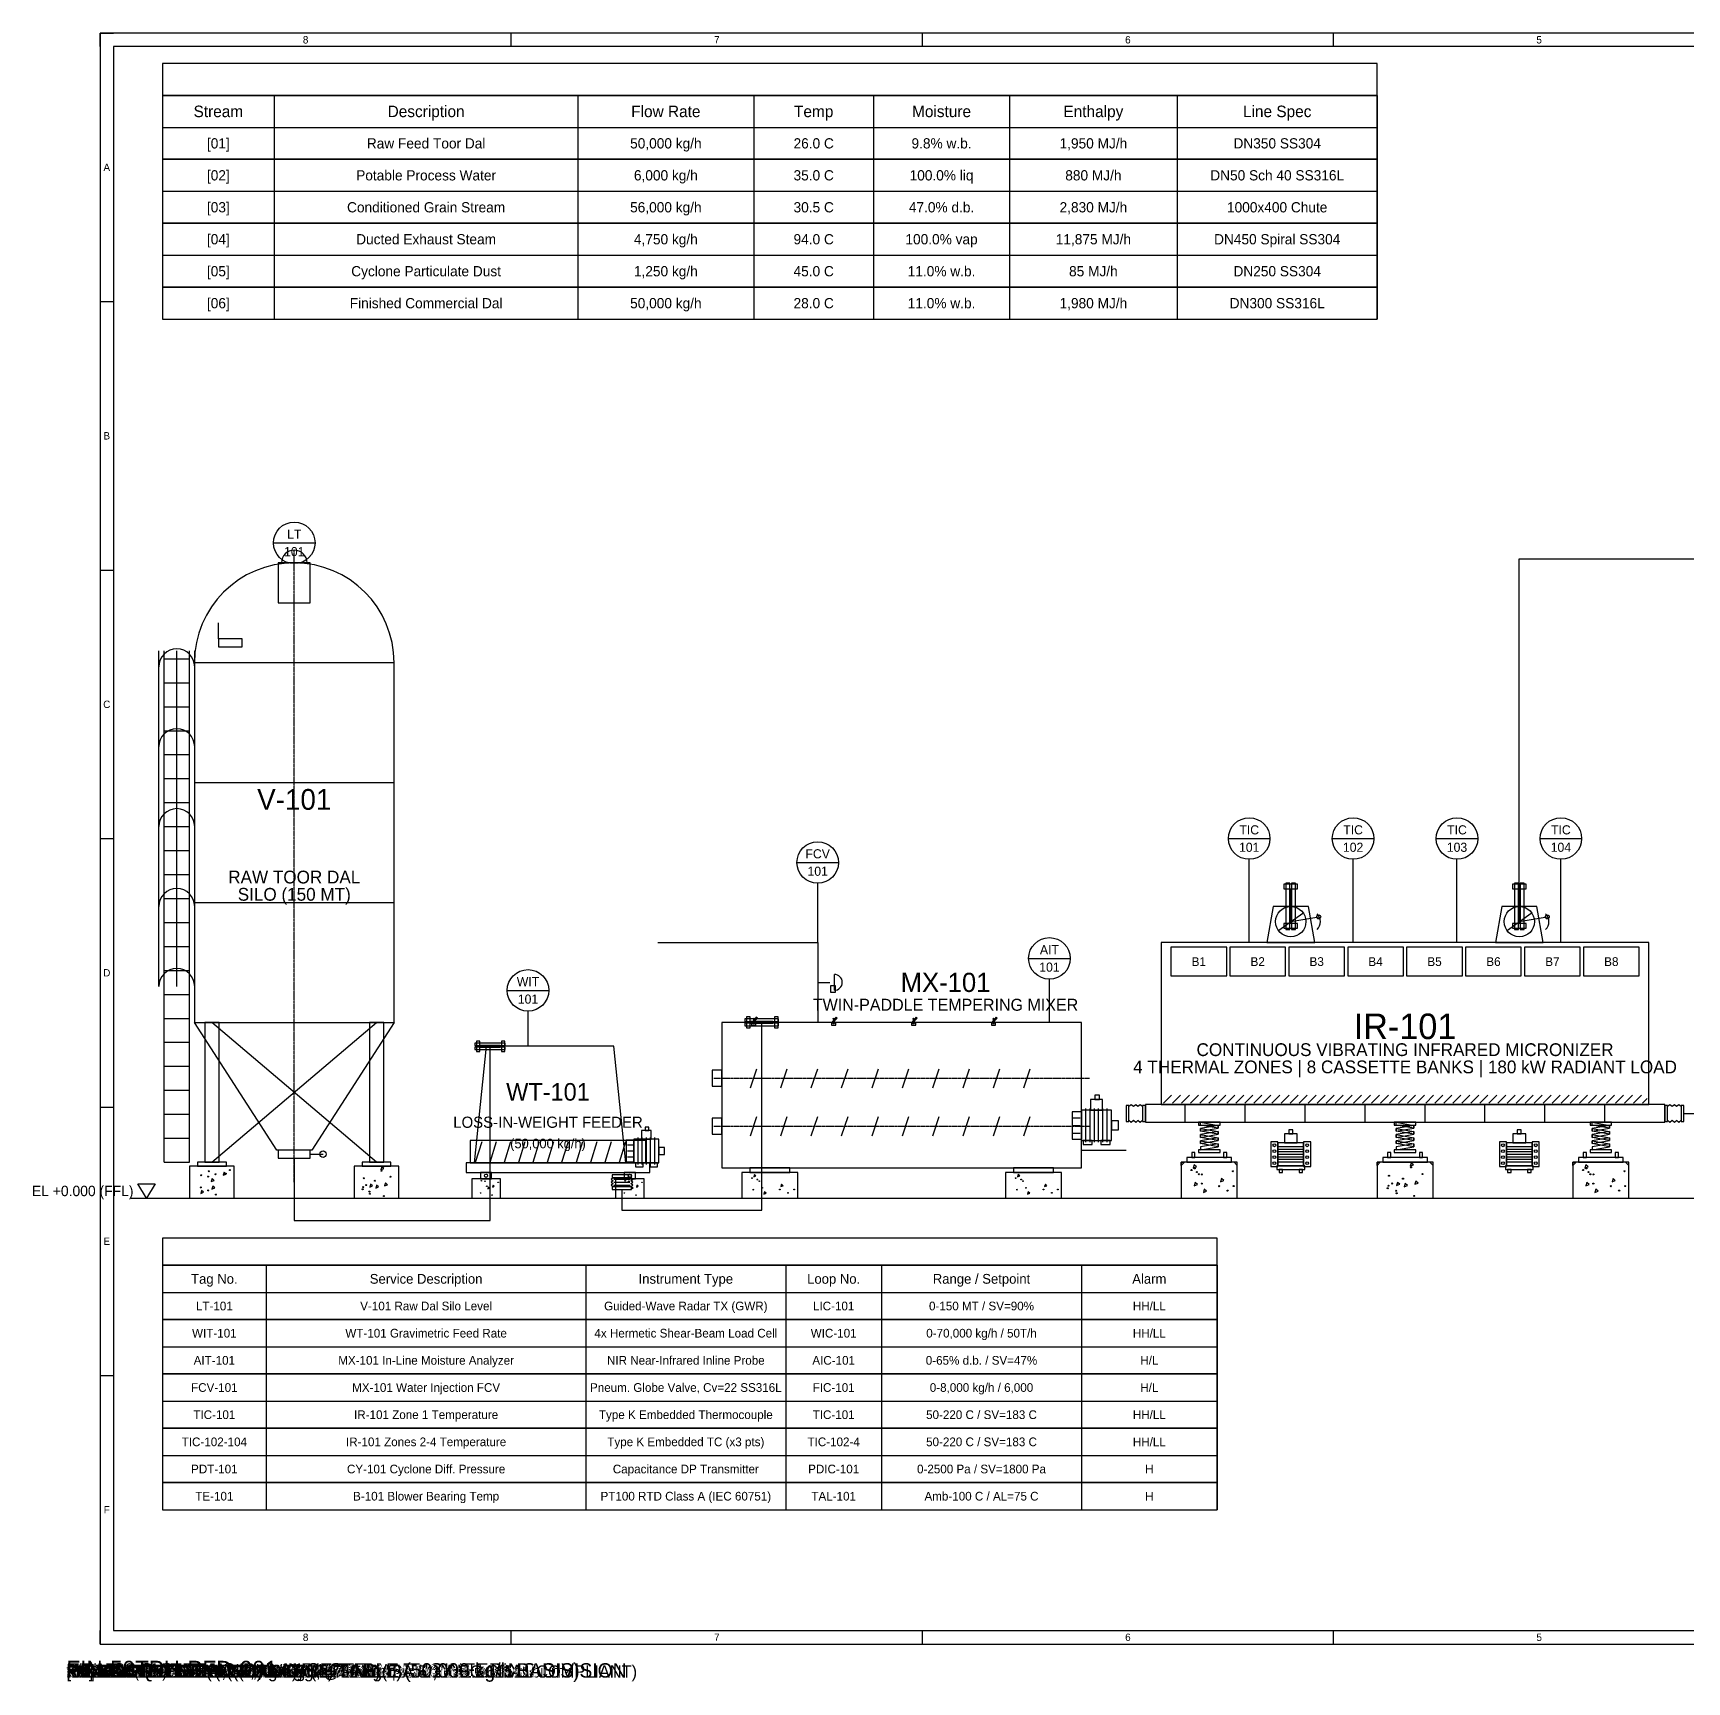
# Model space of a CAD drawing. Header units: metres. Extents: x -418 to 41580, y -54 to 20580.
# Drawn here: x -418 to 20277, y -54 to 20580 of the extents above; entities that cross this region are included whole.
import ezdxf
from ezdxf.enums import TextEntityAlignment as Align

# ---------------------------------------------------------------- set-up
doc = ezdxf.new("R2010")
doc.units = ezdxf.units.M
doc.linetypes.add('CENTER', pattern=[5.08, 3.175, -0.635, 0.635, -0.635])
doc.linetypes.add('DASHED', pattern=[1.524, 1.27, -0.254])
for name, color, linetype in [('BORDER', 7, 'Continuous'), ('DIMENSIONS', 6, 'Continuous'), ('EQUIPMENT', 4, 'Continuous'), ('EQUIPMENT_CENTERLINE', 1, 'Continuous'), ('EQUIPMENT_INTERNALS', 8, 'Continuous'), ('HATCH', 9, 'Continuous'), ('INSTRUMENTATION', 1, 'Continuous'), ('PIPING_PRIMARY', 5, 'Continuous'), ('PIPING_SECONDARY', 4, 'Continuous'), ('STRUCTURE', 8, 'Continuous'), ('TABLES', 7, 'Continuous'), ('TAGS', 2, 'Continuous'), ('TITLEBLOCK', 7, 'Continuous'), ('UTILITY', 3, 'Continuous'), ('VALVES', 7, 'Continuous')]:
    doc.layers.add(name, color=color, linetype=linetype)

msp = doc.modelspace()

# ---------------------------------------------------------------- linework, layer by layer
at = {"layer": 'BORDER', "color": 7}
for p, q in [((420, 20412), (420, 20580)), ((420, 20580), (588, 20580)), ((5565, 20412), (5565, 20580)), ((10710, 20412), (10710, 20580)), ((15855, 20412), (15855, 20580)), ((420, 17220), (588, 17220)), ((420, 13860), (588, 13860)), ((420, 10500), (588, 10500)), ((420, 7140), (588, 7140)), ((420, 3780), (588, 3780)), ((420, 420), (420, 588)), ((420, 420), (588, 420)), ((5565, 420), (5565, 588)), ((10710, 420), (10710, 588)), ((15855, 420), (15855, 588))]:
    msp.add_line(p, q, dxfattribs=at)
for points in [[(420, 420), (41580, 420), (41580, 20580), (420, 20580)], [(588, 588), (41412, 588), (41412, 20412), (588, 20412)]]:
    msp.add_lwpolyline(points, close=True, dxfattribs=at)
at = {"layer": 'DIMENSIONS', "color": 1}
msp.add_lwpolyline([(1000, 6000), (892, 6180), (1108, 6180)], close=True, dxfattribs=at)
at = {"layer": 'EQUIPMENT', "color": 4}
for p, q in [((14000, 6950), (14000, 7170)), ((14750, 6950), (14750, 7170)), ((15500, 6950), (15500, 7170)), ((16250, 6950), (16250, 7170)), ((17000, 6950), (17000, 7170)), ((17750, 6950), (17750, 7170)), ((18500, 6950), (18500, 7170)), ((19250, 6950), (19250, 7170))]:
    msp.add_line(p, q, dxfattribs=at)
for points in [[(2650, 13450), (3050, 13450), (3050, 13950), (2650, 13950)], [(1600, 8200), (4100, 8200), (4100, 12700), (1600, 12700)], [(15020, 9200), (15620, 9200), (15540, 9650), (15100, 9650)], [(17880, 9200), (18480, 9200), (18400, 9650), (17960, 9650)], [(13700, 7170), (19800, 7170), (19800, 9200), (13700, 9200)], [(1600, 8200), (4100, 8200), (3070, 6600), (2630, 6600)], [(8200, 6380), (12700, 6380), (12700, 8200), (8200, 8200)], [(8586, 8191), (8645, 8254), (8632, 8263), (8578, 8200)], [(9586, 8191), (9645, 8254), (9632, 8263), (9578, 8200)], [(10586, 8191), (10645, 8254), (10632, 8263), (10578, 8200)], [(11586, 8191), (11645, 8254), (11632, 8263), (11578, 8200)], [(5100, 6440), (7000, 6440), (6850, 7900), (5250, 7900)], [(12584, 6739), (12700, 6739), (12700, 7081), (12584, 7081)], [(12700, 6720), (13077, 6720), (13077, 7100), (12700, 7100)], [(13295, 7150), (13323, 7172), (13352, 7150), (13380, 7172), (13408, 7150), (13437, 7172), (13465, 7150), (13465, 6970), (13437, 6948), (13408, 6970), (13380, 6948), (13352, 6970), (13323, 6948), (13295, 6970)], [(13500, 6950), (20000, 6950), (20000, 7170), (13500, 7170)], [(20035, 7150), (20063, 7172), (20092, 7150), (20120, 7172), (20148, 7150), (20177, 7172), (20205, 7150), (20205, 6970), (20177, 6948), (20148, 6970), (20120, 6948), (20092, 6970), (20063, 6948), (20035, 6970)], [(5050, 6440), (7250, 6440), (7250, 6720), (5050, 6720)], [(7004, 6455), (7100, 6455), (7100, 6725), (7004, 6725)], [(7100, 6440), (7412, 6440), (7412, 6740), (7100, 6740)], [(15070, 6396), (15160, 6396), (15160, 6704), (15070, 6704)], [(15160, 6406), (15480, 6406), (15480, 6694), (15160, 6694)], [(15480, 6396), (15570, 6396), (15570, 6704), (15480, 6704)], [(17930, 6396), (18020, 6396), (18020, 6704), (17930, 6704)], [(18020, 6406), (18340, 6406), (18340, 6694), (18020, 6694)], [(18340, 6396), (18430, 6396), (18430, 6704), (18340, 6704)], [(6840, 6255), (6814, 6237), (6840, 6218), (6814, 6200), (6840, 6182), (6814, 6163), (6840, 6145), (7060, 6145), (7086, 6163), (7060, 6182), (7086, 6200), (7060, 6218), (7086, 6237), (7060, 6255)]]:
    msp.add_lwpolyline(points, close=True, dxfattribs=at)
at = {"layer": 'EQUIPMENT', "color": 7}
for points in [[(1900, 12900), (2200, 12900), (2200, 13000), (1900, 13000)], [(12870, 7233), (12926, 7233), (12926, 7290), (12870, 7290)], [(12813, 7100), (12964, 7100), (12964, 7233), (12813, 7233)], [(7194, 6740), (7318, 6740), (7318, 6845), (7194, 6845)], [(7240, 6845), (7287, 6845), (7287, 6890), (7240, 6890)], [(13077, 6853), (13164, 6853), (13164, 6967), (13077, 6967)], [(15295, 6806), (15345, 6806), (15345, 6854), (15295, 6854)], [(18155, 6806), (18205, 6806), (18205, 6854), (18155, 6854)], [(7412, 6545), (7484, 6545), (7484, 6635), (7412, 6635)], [(15240, 6694), (15400, 6694), (15400, 6806), (15240, 6806)], [(18100, 6694), (18260, 6694), (18260, 6806), (18100, 6806)]]:
    msp.add_lwpolyline(points, close=True, dxfattribs=at)
at = {"layer": 'EQUIPMENT', "color": 4}
for centre in [(15320, 9460), (18180, 9460)]:
    msp.add_circle(centre, 190, dxfattribs=at)
for centre, radius in [((2850, 13950), 160), ((2850, 12700), 1250)]:
    msp.add_arc(centre, radius, 0, 180, dxfattribs=at)
at = {"layer": 'EQUIPMENT_CENTERLINE', "color": 1, "linetype": 'CENTER'}
for p, q in [((2850, 6200), (2850, 14100)), ((8100, 7500), (12800, 7500)), ((8100, 6900), (12800, 6900))]:
    msp.add_line(p, q, dxfattribs=at)
at = {"layer": 'EQUIPMENT_INTERNALS', "color": 8, "linetype": 'DASHED'}
for p, q in [((1600, 11200), (4100, 11200)), ((1600, 9700), (4100, 9700))]:
    msp.add_line(p, q, dxfattribs=at)
at = {"layer": 'EQUIPMENT_INTERNALS', "color": 4}
for p, q in [((8560, 7380), (8640, 7620)), ((8940, 7380), (9020, 7620)), ((9320, 7380), (9400, 7620)), ((9700, 7380), (9780, 7620)), ((10080, 7380), (10160, 7620)), ((10460, 7380), (10540, 7620)), ((10840, 7380), (10920, 7620)), ((11220, 7380), (11300, 7620)), ((11600, 7380), (11680, 7620)), ((11980, 7380), (12060, 7620)), ((8560, 6780), (8640, 7020)), ((8940, 6780), (9020, 7020)), ((9320, 6780), (9400, 7020)), ((9700, 6780), (9780, 7020)), ((10080, 6780), (10160, 7020)), ((10460, 6780), (10540, 7020)), ((10840, 6780), (10920, 7020)), ((11220, 6780), (11300, 7020)), ((11600, 6780), (11680, 7020)), ((11980, 6780), (12060, 7020))]:
    msp.add_line(p, q, dxfattribs=at)
at = {"layer": 'EQUIPMENT_INTERNALS', "color": 8}
for p, q in [((12754, 6700), (12754, 7120)), ((12808, 6700), (12808, 7120)), ((12862, 6700), (12862, 7120)), ((12915, 6700), (12915, 7120)), ((12969, 6700), (12969, 7120)), ((13023, 6700), (13023, 7120)), ((5120, 6450), (5200, 6710)), ((5300, 6450), (5380, 6710)), ((5480, 6450), (5560, 6710)), ((5660, 6450), (5740, 6710)), ((5840, 6450), (5920, 6710)), ((6020, 6450), (6100, 6710)), ((6200, 6450), (6280, 6710)), ((6380, 6450), (6460, 6710)), ((6560, 6450), (6640, 6710)), ((6740, 6450), (6820, 6710)), ((6920, 6450), (7000, 6710)), ((7152, 6420), (7152, 6760)), ((7204, 6420), (7204, 6760)), ((7256, 6420), (7256, 6760)), ((7308, 6420), (7308, 6760)), ((7360, 6420), (7360, 6760)), ((15170, 6646), (15470, 6646)), ((18030, 6646), (18330, 6646)), ((15170, 6614), (15470, 6614)), ((15170, 6582), (15470, 6582)), ((15170, 6550), (15470, 6550)), ((15170, 6518), (15470, 6518)), ((15170, 6486), (15470, 6486)), ((15170, 6454), (15470, 6454)), ((18030, 6614), (18330, 6614)), ((18030, 6582), (18330, 6582)), ((18030, 6550), (18330, 6550)), ((18030, 6518), (18330, 6518)), ((18030, 6486), (18330, 6486)), ((18030, 6454), (18330, 6454)), ((6851, 6237), (7049, 6237)), ((6851, 6200), (7049, 6200)), ((6851, 6163), (7049, 6163))]:
    msp.add_line(p, q, dxfattribs=at)
at = {"layer": 'EQUIPMENT_INTERNALS', "color": 7}
for p, q in [((12599, 7005), (12685, 7005)), ((12599, 6910), (12685, 6910)), ((7019, 6665), (7085, 6665)), ((12599, 6815), (12685, 6815)), ((7019, 6590), (7085, 6590)), ((7019, 6515), (7085, 6515))]:
    msp.add_line(p, q, dxfattribs=at)
at = {"layer": 'EQUIPMENT_INTERNALS', "color": 1}
for points in [[(13820, 8780), (14518, 8780), (14518, 9140), (13820, 9140)], [(14558, 8780), (15255, 8780), (15255, 9140), (14558, 9140)], [(15295, 8780), (15992, 8780), (15992, 9140), (15295, 9140)], [(16032, 8780), (16730, 8780), (16730, 9140), (16032, 9140)], [(16770, 8780), (17468, 8780), (17468, 9140), (16770, 9140)], [(17508, 8780), (18205, 8780), (18205, 9140), (17508, 9140)], [(18245, 8780), (18942, 8780), (18942, 9140), (18245, 9140)], [(18982, 8780), (19680, 8780), (19680, 9140), (18982, 9140)]]:
    msp.add_lwpolyline(points, close=True, dxfattribs=at)
at = {"layer": 'HATCH', "color": 9}
for p, q in [((13727, 7190), (13827, 7290)), ((13840, 7190), (13940, 7290)), ((13953, 7190), (14053, 7290)), ((14067, 7190), (14167, 7290)), ((14180, 7190), (14280, 7290)), ((14293, 7190), (14393, 7290)), ((14406, 7190), (14506, 7290)), ((14519, 7190), (14619, 7290)), ((14632, 7190), (14732, 7290)), ((14745, 7190), (14845, 7290)), ((14859, 7190), (14959, 7290)), ((14972, 7190), (15072, 7290)), ((15085, 7190), (15185, 7290)), ((15198, 7190), (15298, 7290)), ((15311, 7190), (15411, 7290)), ((15424, 7190), (15524, 7290)), ((15537, 7190), (15637, 7290)), ((15651, 7190), (15751, 7290)), ((15764, 7190), (15864, 7290)), ((15877, 7190), (15977, 7290)), ((15990, 7190), (16090, 7290)), ((16103, 7190), (16203, 7290)), ((16216, 7190), (16316, 7290)), ((16329, 7190), (16429, 7290)), ((16442, 7190), (16542, 7290)), ((16556, 7190), (16656, 7290)), ((16669, 7190), (16769, 7290)), ((16782, 7190), (16882, 7290)), ((16895, 7190), (16995, 7290)), ((17008, 7190), (17108, 7290)), ((17121, 7190), (17221, 7290)), ((17234, 7190), (17334, 7290)), ((17348, 7190), (17448, 7290)), ((17461, 7190), (17561, 7290)), ((17574, 7190), (17674, 7290)), ((17687, 7190), (17787, 7290)), ((17800, 7190), (17900, 7290)), ((17913, 7190), (18013, 7290)), ((18026, 7190), (18126, 7290)), ((18140, 7190), (18240, 7290)), ((18253, 7190), (18353, 7290)), ((18366, 7190), (18466, 7290)), ((18479, 7190), (18579, 7290)), ((18592, 7190), (18692, 7290)), ((18705, 7190), (18805, 7290)), ((18818, 7190), (18918, 7290)), ((18931, 7190), (19031, 7290)), ((19045, 7190), (19145, 7290)), ((19158, 7190), (19258, 7290)), ((19271, 7190), (19371, 7290)), ((19384, 7190), (19484, 7290)), ((19497, 7190), (19597, 7290)), ((19610, 7190), (19710, 7290)), ((19723, 7190), (19780, 7247))]:
    msp.add_line(p, q, dxfattribs=at)
at = {"layer": 'HATCH', "color": 8}
for points in [[(14099, 6376), (14140, 6392), (14111, 6416), (14099, 6376)], [(16816, 6399), (16856, 6415), (16828, 6439), (16816, 6399)], [(18999, 6376), (19040, 6392), (19011, 6416), (18999, 6376)], [(1811, 6208), (1847, 6222), (1822, 6244), (1811, 6208)], [(1962, 6287), (1998, 6302), (1973, 6323), (1962, 6287)], [(3933, 6354), (3969, 6369), (3944, 6390), (3933, 6354)], [(8599, 6267), (8628, 6279), (8608, 6296), (8599, 6267)], [(11899, 6267), (11928, 6279), (11908, 6296), (11899, 6267)], [(14440, 6203), (14481, 6219), (14453, 6244), (14440, 6203)], [(16874, 6173), (16914, 6189), (16886, 6213), (16874, 6173)], [(19340, 6203), (19381, 6219), (19353, 6244), (19340, 6203)], [(1679, 6060), (1715, 6074), (1690, 6096), (1679, 6060)], [(1818, 6114), (1854, 6128), (1829, 6150), (1818, 6114)], [(3795, 6139), (3831, 6154), (3806, 6175), (3795, 6139)], [(3870, 6126), (3906, 6141), (3881, 6162), (3870, 6126)], [(3979, 6154), (4015, 6168), (3990, 6190), (3979, 6154)], [(5271, 6115), (5293, 6123), (5278, 6136), (5271, 6115)], [(5331, 6139), (5353, 6148), (5337, 6161), (5331, 6139)], [(7071, 6115), (7093, 6123), (7078, 6136), (7071, 6115)], [(7131, 6139), (7153, 6148), (7137, 6161), (7131, 6139)], [(8726, 6050), (8754, 6061), (8734, 6079), (8726, 6050)], [(8940, 6144), (8969, 6156), (8949, 6173), (8940, 6144)], [(12026, 6050), (12054, 6061), (12034, 6079), (12026, 6050)], [(12240, 6144), (12269, 6156), (12249, 6173), (12240, 6144)], [(14113, 6156), (14153, 6172), (14125, 6196), (14113, 6156)], [(14226, 6070), (14266, 6086), (14238, 6111), (14226, 6070)], [(16644, 6157), (16685, 6173), (16656, 6197), (16644, 6157)], [(16738, 6142), (16779, 6158), (16750, 6182), (16738, 6142)], [(19013, 6156), (19053, 6172), (19025, 6196), (19013, 6156)], [(19126, 6070), (19166, 6086), (19138, 6111), (19126, 6070)]]:
    msp.add_lwpolyline(points, close=True, dxfattribs=at)
for centre, radius in [((1687, 6286), 6), ((1771, 6270), 6), ((1779, 6336), 6), ((1865, 6298), 6), ((1977, 6297), 6), ((1993, 6308), 6), ((2045, 6351), 6), ((3719, 6249), 6), ((3859, 6217), 6), ((3940, 6342), 6), ((4054, 6267), 6), ((5191, 6218), 3.6), ((5237, 6211), 3.6), ((6991, 6218), 3.6), ((7037, 6211), 3.6), ((8578, 6250), 4.8), ((8645, 6232), 4.8), ((8669, 6213), 4.8), ((11878, 6250), 4.8), ((11945, 6232), 4.8), ((11969, 6213), 4.8), ((14078, 6352), 6.75), ((14118, 6372), 6.75), ((14145, 6326), 6.75), ((14169, 6299), 6.75), ((14207, 6297), 6.75), ((14596, 6337), 6.75), ((16549, 6280), 6.75), ((16724, 6244), 6.75), ((16826, 6385), 6.75), ((16967, 6301), 6.75), ((18978, 6352), 6.75), ((19018, 6372), 6.75), ((19045, 6326), 6.75), ((19069, 6299), 6.75), ((19107, 6297), 6.75), ((19496, 6337), 6.75), ((1680, 6135), 6), ((1773, 6096), 6), ((1870, 6044), 6), ((3706, 6111), 6), ((3714, 6138), 6), ((3751, 6163), 6), ((3791, 6081), 6), ((3796, 6054), 6), ((3972, 6025), 6), ((5181, 6064), 3.6), ((5260, 6149), 3.6), ((5326, 6038), 3.6), ((5402, 6198), 3.6), ((6981, 6064), 3.6), ((7060, 6149), 3.6), ((7126, 6038), 3.6), ((7202, 6198), 3.6), ((8594, 6106), 4.8), ((8706, 6130), 4.8), ((8925, 6107), 4.8), ((9029, 6067), 4.8), ((9105, 6108), 4.8), ((11894, 6106), 4.8), ((12006, 6130), 4.8), ((12225, 6107), 4.8), ((12329, 6067), 4.8), ((12405, 6108), 4.8), ((14206, 6182), 6.75), ((14425, 6150), 6.75), ((14529, 6094), 6.75), ((14605, 6151), 6.75), ((16533, 6124), 6.75), ((16542, 6155), 6.75), ((16589, 6183), 6.75), ((16639, 6092), 6.75), ((16645, 6061), 6.75), ((16865, 6028), 6.75), ((19106, 6182), 6.75), ((19325, 6150), 6.75), ((19429, 6094), 6.75), ((19505, 6151), 6.75)]:
    msp.add_circle(centre, radius, dxfattribs=at)
at = {"layer": 'INSTRUMENTATION', "color": 1}
for p, q in [((2590, 14200), (3110, 14200)), ((14540, 10500), (15060, 10500)), ((15840, 10500), (16360, 10500)), ((17140, 10500), (17660, 10500)), ((18440, 10500), (18960, 10500)), ((9140, 10200), (9660, 10200)), ((12040, 9000), (12560, 9000)), ((5515, 8600), (6035, 8600))]:
    msp.add_line(p, q, dxfattribs=at)
at = {"layer": 'INSTRUMENTATION', "color": 1, "linetype": 'DASHED'}
for p, q in [((2850, 13950), (2850, 13940)), ((14800, 9200), (14800, 10240)), ((16100, 9200), (16100, 10240)), ((17400, 9200), (17400, 10240)), ((18700, 9200), (18700, 10240)), ((9400, 9200), (9400, 9940)), ((12300, 8200), (12300, 8740)), ((5775, 7900), (5775, 8340))]:
    msp.add_line(p, q, dxfattribs=at)
at = {"layer": 'INSTRUMENTATION', "color": 1}
for points in [[(5180, 6240), (5320, 6240), (5320, 6320), (5180, 6320)], [(6980, 6240), (7120, 6240), (7120, 6320), (6980, 6320)]]:
    msp.add_lwpolyline(points, close=True, dxfattribs=at)
for centre, radius in [((2850, 14200), 260), ((14800, 10500), 260), ((16100, 10500), 260), ((17400, 10500), 260), ((18700, 10500), 260), ((9400, 10200), 260), ((12300, 9000), 260), ((5775, 8600), 260), ((5250, 6280), 20), ((7050, 6280), 20)]:
    msp.add_circle(centre, radius, dxfattribs=at)
at = {"layer": 'PIPING_PRIMARY', "color": 5}
for p, q in [((8700, 5850), (8700, 8200)), ((5300, 5720), (5300, 7900)), ((20240, 7060), (22000, 7060)), ((2850, 6500), (2850, 5720)), ((12700, 6600), (13260, 6600)), ((6950, 6110), (6950, 5850)), ((6950, 5850), (8700, 5850)), ((2850, 5720), (5300, 5720))]:
    msp.add_line(p, q, dxfattribs=at)
at = {"layer": 'PIPING_PRIMARY', "color": 7}
for points in [[(15260, 9360), (15310, 9360), (15310, 9940), (15260, 9940)], [(15330, 9360), (15380, 9360), (15380, 9940), (15330, 9940)], [(18120, 9360), (18170, 9360), (18170, 9940), (18120, 9940)], [(18190, 9360), (18240, 9360), (18240, 9940), (18190, 9940)], [(8490, 8210), (8910, 8210), (8910, 8245), (8490, 8245)], [(8490, 8155), (8910, 8155), (8910, 8190), (8490, 8190)], [(5110, 7910), (5490, 7910), (5490, 7940), (5110, 7940)], [(5110, 7860), (5490, 7860), (5490, 7890), (5110, 7890)]]:
    msp.add_lwpolyline(points, close=True, dxfattribs=at)
at = {"layer": 'PIPING_PRIMARY', "color": 8}
for points in [[(15310, 9450), (15330, 9450), (15330, 9850), (15310, 9850)], [(18170, 9450), (18190, 9450), (18190, 9850), (18170, 9850)], [(8560, 8190), (8840, 8190), (8840, 8210), (8560, 8210)], [(5175, 7890), (5425, 7890), (5425, 7910), (5175, 7910)]]:
    msp.add_lwpolyline(points, close=True, dxfattribs=at)
at = {"layer": 'PIPING_SECONDARY', "color": 4}
for p, q in [((18180, 9650), (18180, 14000)), ((18180, 14000), (20850, 14000))]:
    msp.add_line(p, q, dxfattribs=at)
at = {"layer": 'STRUCTURE', "color": 7}
for p, q in [((1900, 13000), (1900, 13200)), ((1156, 8650), (1156, 12850)), ((1380, 8650), (1380, 12850)), ((1604, 8650), (1604, 12850)), ((8600, 8191), (8600, 8245)), ((9600, 8191), (9600, 8245)), ((10600, 8191), (10600, 8245)), ((11600, 8191), (11600, 8245))]:
    msp.add_line(p, q, dxfattribs=at)
at = {"layer": 'STRUCTURE', "color": 8}
for p, q in [((1220, 6450), (1220, 12850)), ((1540, 6450), (1540, 12850)), ((1220, 12750), (1540, 12750)), ((1220, 12450), (1540, 12450)), ((1220, 12150), (1540, 12150)), ((1220, 11850), (1540, 11850)), ((1220, 11550), (1540, 11550)), ((1220, 11250), (1540, 11250)), ((1220, 10950), (1540, 10950)), ((1220, 10650), (1540, 10650)), ((1220, 10350), (1540, 10350)), ((1220, 10050), (1540, 10050)), ((1220, 9750), (1540, 9750)), ((1220, 9450), (1540, 9450)), ((1220, 9150), (1540, 9150)), ((1220, 8850), (1540, 8850)), ((1220, 8550), (1540, 8550)), ((1220, 8250), (1540, 8250)), ((1820, 6450), (3880, 8200)), ((3880, 6450), (1820, 8200)), ((1220, 7950), (1540, 7950)), ((1220, 7650), (1540, 7650)), ((1220, 7350), (1540, 7350)), ((1220, 7050), (1540, 7050)), ((1220, 6750), (1540, 6750)), ((1220, 6450), (1540, 6450))]:
    msp.add_line(p, q, dxfattribs=at)
at = {"layer": 'STRUCTURE', "color": 8, "linetype": 'DASHED'}
msp.add_line((800, 6000), (40000, 6000), dxfattribs=at)
at = {"layer": 'STRUCTURE', "color": 7}
for points in [[(15235, 9870), (15405, 9870), (15405, 9928), (15235, 9928)], [(18095, 9870), (18265, 9870), (18265, 9928), (18095, 9928)], [(15235, 9380), (15405, 9380), (15405, 9438), (15235, 9438)], [(18095, 9380), (18265, 9380), (18265, 9438), (18095, 9438)], [(8510, 8130), (8555, 8130), (8555, 8270), (8510, 8270)], [(8573, 8164), (8627, 8164), (8627, 8200), (8573, 8200)], [(8860, 8130), (8905, 8130), (8905, 8270), (8860, 8270)], [(9573, 8164), (9627, 8164), (9627, 8200), (9573, 8200)], [(10573, 8164), (10627, 8164), (10627, 8200), (10573, 8200)], [(11573, 8164), (11627, 8164), (11627, 8200), (11573, 8200)], [(5130, 7835), (5172, 7835), (5172, 7965), (5130, 7965)], [(5445, 7835), (5487, 7835), (5487, 7965), (5445, 7965)], [(8080, 7400), (8200, 7400), (8200, 7600), (8080, 7600)], [(13260, 6961), (13295, 6961), (13295, 7159), (13260, 7159)], [(13465, 6961), (13500, 6961), (13500, 7159), (13465, 7159)], [(20000, 6961), (20035, 6961), (20035, 7159), (20000, 7159)], [(20205, 6961), (20240, 6961), (20240, 7159), (20205, 7159)], [(8080, 6800), (8200, 6800), (8200, 7000), (8080, 7000)], [(14165, 6915), (14435, 6915), (14435, 6950), (14165, 6950)], [(14190, 6838), (14410, 6876), (14410, 6911), (14190, 6873)], [(14190, 6760), (14410, 6799), (14410, 6834), (14190, 6795)], [(16615, 6915), (16885, 6915), (16885, 6950), (16615, 6950)], [(16640, 6838), (16860, 6876), (16860, 6911), (16640, 6873)], [(16640, 6760), (16860, 6799), (16860, 6834), (16640, 6795)], [(19065, 6915), (19335, 6915), (19335, 6950), (19065, 6950)], [(19090, 6838), (19310, 6876), (19310, 6911), (19090, 6873)], [(19090, 6760), (19310, 6799), (19310, 6834), (19090, 6795)], [(14190, 6682), (14410, 6721), (14410, 6756), (14190, 6718)], [(14190, 6605), (14410, 6644), (14410, 6679), (14190, 6640)], [(16640, 6682), (16860, 6721), (16860, 6756), (16640, 6718)], [(16640, 6605), (16860, 6644), (16860, 6679), (16640, 6640)], [(19090, 6682), (19310, 6721), (19310, 6756), (19090, 6718)], [(19090, 6605), (19310, 6644), (19310, 6679), (19090, 6640)], [(1640, 6400), (2000, 6400), (2000, 6450), (1640, 6450)], [(3700, 6400), (4060, 6400), (4060, 6450), (3700, 6450)], [(13950, 6410), (13950, 6450), (13990, 6450)], [(14020, 6450), (14580, 6450), (14580, 6510), (14020, 6510)], [(14080, 6510), (14120, 6510), (14120, 6570), (14080, 6570)], [(14165, 6570), (14435, 6570), (14435, 6605), (14165, 6605)], [(14480, 6510), (14520, 6510), (14520, 6570), (14480, 6570)], [(14650, 6410), (14650, 6450), (14610, 6450)], [(16400, 6410), (16400, 6450), (16440, 6450)], [(16470, 6450), (17030, 6450), (17030, 6510), (16470, 6510)], [(16530, 6510), (16570, 6510), (16570, 6570), (16530, 6570)], [(16615, 6570), (16885, 6570), (16885, 6605), (16615, 6605)], [(16930, 6510), (16970, 6510), (16970, 6570), (16930, 6570)], [(17100, 6410), (17100, 6450), (17060, 6450)], [(18850, 6410), (18850, 6450), (18890, 6450)], [(18920, 6450), (19480, 6450), (19480, 6510), (18920, 6510)], [(18980, 6510), (19020, 6510), (19020, 6570), (18980, 6570)], [(19065, 6570), (19335, 6570), (19335, 6605), (19065, 6605)], [(19380, 6510), (19420, 6510), (19420, 6570), (19380, 6570)], [(19550, 6410), (19550, 6450), (19510, 6450)], [(6829, 6255), (7071, 6255), (7071, 6290), (6829, 6290)], [(8550, 6320), (9050, 6320), (9050, 6380), (8550, 6380)], [(11850, 6320), (12350, 6320), (12350, 6380), (11850, 6380)], [(15173, 6320), (15217, 6320), (15217, 6358), (15173, 6358)], [(15423, 6320), (15467, 6320), (15467, 6358), (15423, 6358)], [(18033, 6320), (18077, 6320), (18077, 6358), (18033, 6358)], [(18283, 6320), (18327, 6320), (18327, 6358), (18283, 6358)], [(6829, 6110), (7071, 6110), (7071, 6145), (6829, 6145)]]:
    msp.add_lwpolyline(points, close=True, dxfattribs=at)
at = {"layer": 'STRUCTURE', "color": 8}
for points in [[(1730, 6450), (1910, 6450), (1910, 8200), (1730, 8200)], [(3790, 6450), (3970, 6450), (3970, 8200), (3790, 8200)], [(14410, 6876), (14190, 6915), (14190, 6950), (14410, 6911)], [(14410, 6799), (14190, 6838), (14190, 6873), (14410, 6834)], [(16860, 6876), (16640, 6915), (16640, 6950), (16860, 6911)], [(16860, 6799), (16640, 6838), (16640, 6873), (16860, 6834)], [(19310, 6876), (19090, 6915), (19090, 6950), (19310, 6911)], [(19310, 6799), (19090, 6838), (19090, 6873), (19310, 6834)], [(12720, 6670), (12833, 6670), (12833, 6720), (12720, 6720)], [(12945, 6670), (13058, 6670), (13058, 6720), (12945, 6720)], [(14410, 6721), (14190, 6760), (14190, 6795), (14410, 6756)], [(14410, 6644), (14190, 6682), (14190, 6718), (14410, 6679)], [(16860, 6721), (16640, 6760), (16640, 6795), (16860, 6756)], [(16860, 6644), (16640, 6682), (16640, 6718), (16860, 6679)], [(19310, 6721), (19090, 6760), (19090, 6795), (19310, 6756)], [(19310, 6644), (19090, 6682), (19090, 6718), (19310, 6679)], [(5000, 6320), (7300, 6320), (7300, 6440), (5000, 6440)], [(7120, 6390), (7214, 6390), (7214, 6440), (7120, 6440)], [(7303, 6390), (7396, 6390), (7396, 6440), (7303, 6440)], [(13950, 6000), (14650, 6000), (14650, 6450), (13950, 6450)], [(16400, 6000), (17100, 6000), (17100, 6450), (16400, 6450)], [(18850, 6000), (19550, 6000), (19550, 6450), (18850, 6450)], [(1540, 6000), (2100, 6000), (2100, 6400), (1540, 6400)], [(3600, 6000), (4160, 6000), (4160, 6400), (3600, 6400)], [(5070, 6000), (5430, 6000), (5430, 6240), (5070, 6240)], [(6870, 6000), (7230, 6000), (7230, 6240), (6870, 6240)], [(8450, 6000), (9150, 6000), (9150, 6320), (8450, 6320)], [(11750, 6000), (12450, 6000), (12450, 6320), (11750, 6320)], [(15145, 6358), (15495, 6358), (15495, 6406), (15145, 6406)], [(18005, 6358), (18355, 6358), (18355, 6406), (18005, 6406)]]:
    msp.add_lwpolyline(points, close=True, dxfattribs=at)
at = {"layer": 'STRUCTURE', "color": 7}
for centre, radius in [((8600, 8191), 10.8), ((8600, 8245), 7.2), ((9600, 8191), 10.8), ((9600, 8245), 7.2), ((10600, 8191), 10.8), ((10600, 8245), 7.2), ((11600, 8191), 10.8), ((11600, 8245), 7.2), ((15115, 6662), 18), ((15525, 6662), 18), ((17975, 6662), 18), ((18385, 6662), 18), ((15115, 6588), 18), ((15115, 6512), 18), ((15115, 6438), 18), ((15525, 6588), 18), ((15525, 6512), 18), ((15525, 6438), 18), ((17975, 6588), 18), ((17975, 6512), 18), ((17975, 6438), 18), ((18385, 6588), 18), ((18385, 6512), 18), ((18385, 6438), 18)]:
    msp.add_circle(centre, radius, dxfattribs=at)
for centre in [(1380, 12650), (1380, 11650), (1380, 10650), (1380, 9650), (1380, 8650)]:
    msp.add_arc(centre, 224, 0, 180, dxfattribs=at)
at = {"layer": 'TABLES', "color": 7}
for p, q in [((2600, 19800), (2600, 17000)), ((6400, 19800), (6400, 17000)), ((8600, 19800), (8600, 17000)), ((10100, 19800), (10100, 17000)), ((11800, 19800), (11800, 17000)), ((13900, 19800), (13900, 17000)), ((16400, 19800), (16400, 17000)), ((1200, 19400), (16400, 19400)), ((2600, 19400), (2600, 19000)), ((6400, 19400), (6400, 19000)), ((8600, 19400), (8600, 19000)), ((10100, 19400), (10100, 19000)), ((11800, 19400), (11800, 19000)), ((13900, 19400), (13900, 19000)), ((16400, 19400), (16400, 19000)), ((1200, 19000), (16400, 19000)), ((2600, 19000), (2600, 18600)), ((6400, 19000), (6400, 18600)), ((8600, 19000), (8600, 18600)), ((10100, 19000), (10100, 18600)), ((11800, 19000), (11800, 18600)), ((13900, 19000), (13900, 18600)), ((16400, 19000), (16400, 18600)), ((1200, 18600), (16400, 18600)), ((2600, 18600), (2600, 18200)), ((6400, 18600), (6400, 18200)), ((8600, 18600), (8600, 18200)), ((10100, 18600), (10100, 18200)), ((11800, 18600), (11800, 18200)), ((13900, 18600), (13900, 18200)), ((16400, 18600), (16400, 18200)), ((1200, 18200), (16400, 18200)), ((2600, 18200), (2600, 17800)), ((6400, 18200), (6400, 17800)), ((8600, 18200), (8600, 17800)), ((10100, 18200), (10100, 17800)), ((11800, 18200), (11800, 17800)), ((13900, 18200), (13900, 17800)), ((16400, 18200), (16400, 17800)), ((1200, 17800), (16400, 17800)), ((2600, 17800), (2600, 17400)), ((6400, 17800), (6400, 17400)), ((8600, 17800), (8600, 17400)), ((10100, 17800), (10100, 17400)), ((11800, 17800), (11800, 17400)), ((13900, 17800), (13900, 17400)), ((16400, 17800), (16400, 17400)), ((1200, 17400), (16400, 17400)), ((2600, 17400), (2600, 17000)), ((6400, 17400), (6400, 17000)), ((8600, 17400), (8600, 17000)), ((10100, 17400), (10100, 17000)), ((11800, 17400), (11800, 17000)), ((13900, 17400), (13900, 17000)), ((16400, 17400), (16400, 17000)), ((2500, 5160), (2500, 2100)), ((6500, 5160), (6500, 2100)), ((9000, 5160), (9000, 2100)), ((10200, 5160), (10200, 2100)), ((12700, 5160), (12700, 2100)), ((14400, 5160), (14400, 2100)), ((1200, 4820), (14400, 4820)), ((2500, 4820), (2500, 4480)), ((6500, 4820), (6500, 4480)), ((9000, 4820), (9000, 4480)), ((10200, 4820), (10200, 4480)), ((12700, 4820), (12700, 4480)), ((14400, 4820), (14400, 4480)), ((1200, 4480), (14400, 4480)), ((2500, 4480), (2500, 4140)), ((6500, 4480), (6500, 4140)), ((9000, 4480), (9000, 4140)), ((10200, 4480), (10200, 4140)), ((12700, 4480), (12700, 4140)), ((14400, 4480), (14400, 4140)), ((1200, 4140), (14400, 4140)), ((2500, 4140), (2500, 3800)), ((6500, 4140), (6500, 3800)), ((9000, 4140), (9000, 3800)), ((10200, 4140), (10200, 3800)), ((12700, 4140), (12700, 3800)), ((14400, 4140), (14400, 3800)), ((1200, 3800), (14400, 3800)), ((2500, 3800), (2500, 3460)), ((6500, 3800), (6500, 3460)), ((9000, 3800), (9000, 3460)), ((10200, 3800), (10200, 3460)), ((12700, 3800), (12700, 3460)), ((14400, 3800), (14400, 3460)), ((1200, 3460), (14400, 3460)), ((2500, 3460), (2500, 3120)), ((6500, 3460), (6500, 3120)), ((9000, 3460), (9000, 3120)), ((10200, 3460), (10200, 3120)), ((12700, 3460), (12700, 3120)), ((14400, 3460), (14400, 3120)), ((1200, 3120), (14400, 3120)), ((2500, 3120), (2500, 2780)), ((6500, 3120), (6500, 2780)), ((9000, 3120), (9000, 2780)), ((10200, 3120), (10200, 2780)), ((12700, 3120), (12700, 2780)), ((14400, 3120), (14400, 2780)), ((1200, 2780), (14400, 2780)), ((2500, 2780), (2500, 2440)), ((6500, 2780), (6500, 2440)), ((9000, 2780), (9000, 2440)), ((10200, 2780), (10200, 2440)), ((12700, 2780), (12700, 2440)), ((14400, 2780), (14400, 2440)), ((1200, 2440), (14400, 2440)), ((2500, 2440), (2500, 2100)), ((6500, 2440), (6500, 2100)), ((9000, 2440), (9000, 2100)), ((10200, 2440), (10200, 2100)), ((12700, 2440), (12700, 2100)), ((14400, 2440), (14400, 2100))]:
    msp.add_line(p, q, dxfattribs=at)
for points in [[(1200, 17000), (16400, 17000), (16400, 20200), (1200, 20200)], [(1200, 19800), (16400, 19800), (16400, 20200), (1200, 20200)], [(1200, 19400), (16400, 19400), (16400, 19800), (1200, 19800)], [(1200, 18600), (16400, 18600), (16400, 19000), (1200, 19000)], [(1200, 17800), (16400, 17800), (16400, 18200), (1200, 18200)], [(1200, 17000), (16400, 17000), (16400, 17400), (1200, 17400)], [(1200, 2100), (14400, 2100), (14400, 5500), (1200, 5500)], [(1200, 5160), (14400, 5160), (14400, 5500), (1200, 5500)], [(1200, 4820), (14400, 4820), (14400, 5160), (1200, 5160)], [(1200, 4140), (14400, 4140), (14400, 4480), (1200, 4480)], [(1200, 3460), (14400, 3460), (14400, 3800), (1200, 3800)], [(1200, 2780), (14400, 2780), (14400, 3120), (1200, 3120)], [(1200, 2100), (14400, 2100), (14400, 2440), (1200, 2440)]]:
    msp.add_lwpolyline(points, close=True, dxfattribs=at)
at = {"layer": 'UTILITY', "color": 3}
for p, q in [((7400, 9200), (9400, 9200)), ((9400, 9200), (9400, 8200))]:
    msp.add_line(p, q, dxfattribs=at)
at = {"layer": 'VALVES', "color": 7}
for p, q in [((15171, 9355), (15469, 9565)), ((15320, 9460), (15670, 9520)), ((18031, 9355), (18329, 9565)), ((18180, 9460), (18530, 9520)), ((9400, 8700), (9554, 8700)), ((9609, 8601), (9609, 8799)), ((3050, 6550), (3210, 6550))]:
    msp.add_line(p, q, dxfattribs=at)
for points in [[(9561, 8579), (9622, 8579), (9622, 8656), (9561, 8656)], [(2650, 6500), (3050, 6500), (3050, 6600), (2650, 6600)]]:
    msp.add_lwpolyline(points, close=True, dxfattribs=at)
for centre, radius in [((15670, 9520), 25), ((18530, 9520), 25), ((3210, 6550), 40)]:
    msp.add_circle(centre, radius, dxfattribs=at)
for centre, radius, start, end in [((15550, 9460), 140, -45, 45), ((18410, 9460), 140, -45, 45), ((9609, 8700), 99, -90, 90)]:
    msp.add_arc(centre, radius, start, end, dxfattribs=at)

# ---------------------------------------------------------------- texts
at = {"layer": 'BORDER', "color": 7}
for s, p in [('8', (2992, 20496)), ('7', (8138, 20496)), ('6', (13282, 20496)), ('5', (18428, 20496)), ('A', (504, 18900)), ('B', (504, 15540)), ('C', (504, 12180)), ('D', (504, 8820)), ('E', (504, 5460)), ('F', (504, 2100)), ('8', (2992, 504)), ('7', (8138, 504)), ('6', (13282, 504)), ('5', (18428, 504))]:
    msp.add_text(s, height=92.4, dxfattribs=at).set_placement(p, align=Align.MIDDLE_CENTER)
at = {"layer": 'DIMENSIONS', "color": 7}
msp.add_text('EL +0.000 (FFL)', height=130, dxfattribs=at).set_placement((838, 6090), align=Align.MIDDLE_RIGHT)
at = {"layer": 'EQUIPMENT', "color": 7}
for s, height, p in [('RAW TOOR DAL', 160, (2850, 10018)), ('SILO (150 MT)', 160, (2850, 9802)), ('TWIN-PADDLE TEMPERING MIXER', 150, (11000, 8420)), ('CONTINUOUS VIBRATING INFRARED MICRONIZER', 160, (16750, 7858)), ('4 THERMAL ZONES | 8 CASSETTE BANKS | 180 kW RADIANT LOAD', 160, (16750, 7642)), ('LOSS-IN-WEIGHT FEEDER', 140, (6025, 6950)), ('(50,000 kg/h)', 120, (6025, 6684))]:
    msp.add_text(s, height=height, dxfattribs=at).set_placement(p, align=Align.MIDDLE_CENTER)
at = {"layer": 'EQUIPMENT_INTERNALS', "color": 1}
for s, p in [('B1', (14169, 8960)), ('B2', (14906, 8960)), ('B3', (15644, 8960)), ('B4', (16381, 8960)), ('B5', (17119, 8960)), ('B6', (17856, 8960)), ('B7', (18594, 8960)), ('B8', (19331, 8960))]:
    msp.add_text(s, height=110, dxfattribs=at).set_placement(p, align=Align.MIDDLE_CENTER)
at = {"layer": 'INSTRUMENTATION', "color": 1}
for s, p in [('LT', (2850, 14309)), ('101', (2850, 14091)), ('TIC', (14800, 10609)), ('TIC', (16100, 10609)), ('TIC', (17400, 10609)), ('TIC', (18700, 10609)), ('FCV', (9400, 10309)), ('101', (14800, 10391)), ('102', (16100, 10391)), ('103', (17400, 10391)), ('104', (18700, 10391)), ('101', (9400, 10091)), ('AIT', (12300, 9109)), ('101', (12300, 8891)), ('WIT', (5775, 8709)), ('101', (5775, 8491))]:
    msp.add_text(s, height=114.4, dxfattribs=at).set_placement(p, align=Align.MIDDLE_CENTER)
at = {"layer": 'TABLES', "color": 7}
for s, height, p in [('Stream', 144, (1900, 19600)), ('Description', 144, (4500, 19600)), ('Flow Rate', 144, (7500, 19600)), ('Temp', 144, (9350, 19600)), ('Moisture', 144, (10950, 19600)), ('Enthalpy', 144, (12850, 19600)), ('Line Spec', 144, (15150, 19600)), ('[01]', 128, (1900, 19200)), ('Raw Feed Toor Dal', 128, (4500, 19200)), ('50,000 kg/h', 128, (7500, 19200)), ('26.0 C', 128, (9350, 19200)), ('9.8% w.b.', 128, (10950, 19200)), ('1,950 MJ/h', 128, (12850, 19200)), ('DN350 SS304', 128, (15150, 19200)), ('[02]', 128, (1900, 18800)), ('Potable Process Water', 128, (4500, 18800)), ('6,000 kg/h', 128, (7500, 18800)), ('35.0 C', 128, (9350, 18800)), ('100.0% liq', 128, (10950, 18800)), ('880 MJ/h', 128, (12850, 18800)), ('DN50 Sch 40 SS316L', 128, (15150, 18800)), ('[03]', 128, (1900, 18400)), ('Conditioned Grain Stream', 128, (4500, 18400)), ('56,000 kg/h', 128, (7500, 18400)), ('30.5 C', 128, (9350, 18400)), ('47.0% d.b.', 128, (10950, 18400)), ('2,830 MJ/h', 128, (12850, 18400)), ('1000x400 Chute', 128, (15150, 18400)), ('[04]', 128, (1900, 18000)), ('Ducted Exhaust Steam', 128, (4500, 18000)), ('4,750 kg/h', 128, (7500, 18000)), ('94.0 C', 128, (9350, 18000)), ('100.0% vap', 128, (10950, 18000)), ('11,875 MJ/h', 128, (12850, 18000)), ('DN450 Spiral SS304', 128, (15150, 18000)), ('[05]', 128, (1900, 17600)), ('Cyclone Particulate Dust', 128, (4500, 17600)), ('1,250 kg/h', 128, (7500, 17600)), ('45.0 C', 128, (9350, 17600)), ('11.0% w.b.', 128, (10950, 17600)), ('85 MJ/h', 128, (12850, 17600)), ('DN250 SS304', 128, (15150, 17600)), ('[06]', 128, (1900, 17200)), ('Finished Commercial Dal', 128, (4500, 17200)), ('50,000 kg/h', 128, (7500, 17200)), ('28.0 C', 128, (9350, 17200)), ('11.0% w.b.', 128, (10950, 17200)), ('1,980 MJ/h', 128, (12850, 17200)), ('DN300 SS316L', 128, (15150, 17200)), ('Tag No.', 122.4, (1850, 4990)), ('Service Description', 122.4, (4500, 4990)), ('Instrument Type', 122.4, (7750, 4990)), ('Loop No.', 122.4, (9600, 4990)), ('Range / Setpoint', 122.4, (11450, 4990)), ('Alarm', 122.4, (13550, 4990)), ('LT-101', 108.8, (1850, 4650)), ('V-101 Raw Dal Silo Level', 108.8, (4500, 4650)), ('Guided-Wave Radar TX (GWR)', 108.8, (7750, 4650)), ('LIC-101', 108.8, (9600, 4650)), ('0-150 MT / SV=90%', 108.8, (11450, 4650)), ('HH/LL', 108.8, (13550, 4650)), ('WIT-101', 108.8, (1850, 4310)), ('WT-101 Gravimetric Feed Rate', 108.8, (4500, 4310)), ('4x Hermetic Shear-Beam Load Cell', 108.8, (7750, 4310)), ('WIC-101', 108.8, (9600, 4310)), ('0-70,000 kg/h / 50T/h', 108.8, (11450, 4310)), ('HH/LL', 108.8, (13550, 4310)), ('AIT-101', 108.8, (1850, 3970)), ('MX-101 In-Line Moisture Analyzer', 108.8, (4500, 3970)), ('NIR Near-Infrared Inline Probe', 108.8, (7750, 3970)), ('AIC-101', 108.8, (9600, 3970)), ('0-65% d.b. / SV=47%', 108.8, (11450, 3970)), ('H/L', 108.8, (13550, 3970)), ('FCV-101', 108.8, (1850, 3630)), ('MX-101 Water Injection FCV', 108.8, (4500, 3630)), ('Pneum. Globe Valve, Cv=22 SS316L', 108.8, (7750, 3630)), ('FIC-101', 108.8, (9600, 3630)), ('0-8,000 kg/h / 6,000', 108.8, (11450, 3630)), ('H/L', 108.8, (13550, 3630)), ('TIC-101', 108.8, (1850, 3290)), ('IR-101 Zone 1 Temperature', 108.8, (4500, 3290)), ('Type K Embedded Thermocouple', 108.8, (7750, 3290)), ('TIC-101', 108.8, (9600, 3290)), ('50-220 C / SV=183 C', 108.8, (11450, 3290)), ('HH/LL', 108.8, (13550, 3290)), ('TIC-102-104', 108.8, (1850, 2950)), ('IR-101 Zones 2-4 Temperature', 108.8, (4500, 2950)), ('Type K Embedded TC (x3 pts)', 108.8, (7750, 2950)), ('TIC-102-4', 108.8, (9600, 2950)), ('50-220 C / SV=183 C', 108.8, (11450, 2950)), ('HH/LL', 108.8, (13550, 2950)), ('PDT-101', 108.8, (1850, 2610)), ('CY-101 Cyclone Diff. Pressure', 108.8, (4500, 2610)), ('Capacitance DP Transmitter', 108.8, (7750, 2610)), ('PDIC-101', 108.8, (9600, 2610)), ('0-2500 Pa / SV=1800 Pa', 108.8, (11450, 2610)), ('H', 109, (13550, 2610)), ('TE-101', 108.8, (1850, 2270)), ('B-101 Blower Bearing Temp', 108.8, (4500, 2270)), ('PT100 RTD Class A (IEC 60751)', 108.8, (7750, 2270)), ('TAL-101', 108.8, (9600, 2270)), ('Amb-100 C / AL=75 C', 108.8, (11450, 2270)), ('H', 109, (13550, 2270))]:
    msp.add_text(s, height=height, dxfattribs=at).set_placement(p, align=Align.MIDDLE_CENTER)
for s, height in [('INSTRUMENT INDEX — FIN-50TPH LINE (ISA 5.1 / IEC 61511 COMPLIANT)', 153), ('HEAT & MATERIAL BALANCE TABLE (50,000 kg/h BASIS)', 180)]:
    msp.add_text(s, height=height, dxfattribs=at).set_placement((0, 0))
at = {"layer": 'TAGS', "color": 2}
for s, height, p in [('V-101', 260, (2850, 10990)), ('MX-101', 240, (11000, 8700)), ('IR-101', 320, (16750, 8150)), ('WT-101', 220, (6025, 7330))]:
    msp.add_text(s, height=height, dxfattribs=at).set_placement(p, align=Align.MIDDLE_CENTER)
at = {"layer": 'TAGS', "color": 5}
for s, height in [('[03] TEMPERED DAL (56,000 kg/h, 47% m)', 150), ('[01] RAW FEED DAL (50,000 kg/h)', 160), ('[06] COOLED DAL (28 C)', 160)]:
    msp.add_text(s, height=height, dxfattribs=at).set_placement((0, 0))
at = {"layer": 'TAGS', "color": 2}
for s, height in [('KV-101', 130), ('RV-103', 150), ('RV-102', 160)]:
    msp.add_text(s, height=height, dxfattribs=at).set_placement((0, 0))
at = {"layer": 'TAGS', "color": 4}
for s in ['[04] DUCTED STEAM & FINES (4,750 kg/h)', '[05] FINES DUST (1,250 kg/h)']:
    msp.add_text(s, height=160, dxfattribs=at).set_placement((0, 0))
at = {"layer": 'TITLEBLOCK', "color": 1}
msp.add_text('FIN-50TPH-PFD-001', height=210, dxfattribs=at).set_placement((0, 0))
at = {"layer": 'TITLEBLOCK', "color": 7}
for s, height in [('TOOR DAL HTC RESOLUTION', 130), ('PROCESS / MECHANICAL', 130), ('N.T.S. / SI (mm)', 130), ('PROCESS FLOW & PIPING INSTRUMENTATION DIAGRAM', 160), ('FINNOAQ CHEMICAL & INDUSTRIAL ENGINEERING DIVISION', 180)]:
    msp.add_text(s, height=height, dxfattribs=at).set_placement((0, 0))
at = {"layer": 'TITLEBLOCK', "color": 8}
for s, height in [('50 T/HR CONTINUOUS INFRARED MICRONIZATION & TEMPERING LINE', 110), ('SCALE / UNITS:', 95), ('REV / STATUS:', 95), ('PROJECT:', 95), ('DISCIPLINE:', 95), ('DRAWING TITLE:', 100), ('DRAWING NUMBER:', 100), ('PROCESS DESIGN & PLANT ENGINEERING CENTER | ADVANCED PILOT FACILITY', 120)]:
    msp.add_text(s, height=height, dxfattribs=at).set_placement((0, 0))
at = {"layer": 'TITLEBLOCK', "color": 3}
msp.add_text('REV 0 / APPROVED', height=130, dxfattribs=at).set_placement((0, 0))
at = {"layer": 'UTILITY', "color": 3}
msp.add_text('[02] POTABLE WATER (6,000 kg/h @ 35 C)', height=150, dxfattribs=at).set_placement((0, 0))

doc.saveas('drawing.dxf')
